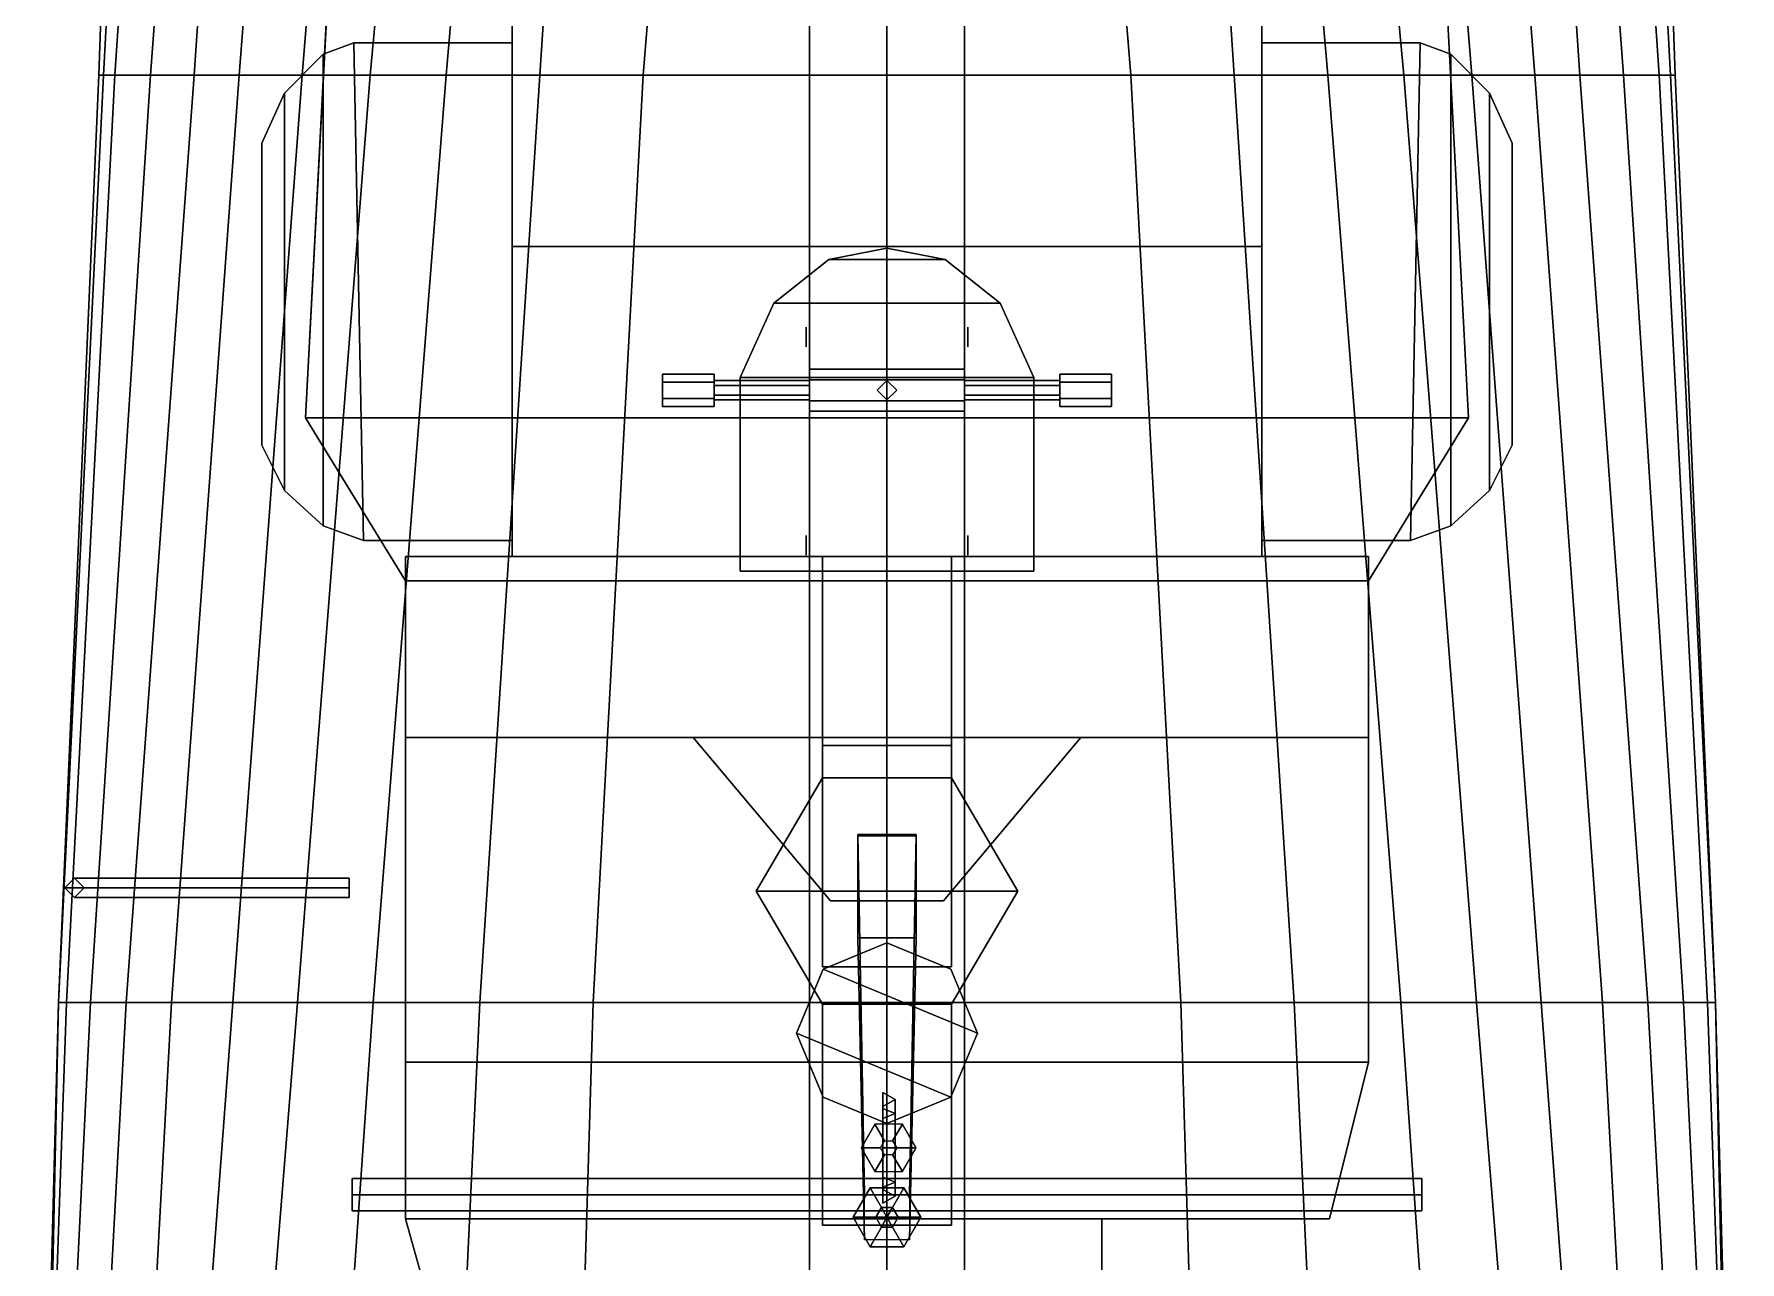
# Model space of a CAD drawing. Extents: x -5.5 to 5.6, y -47 to 46.9.
# Drawn here: x -5.28 to 5.28, y 9.5 to 17.1 of the extents above; entities that cross this region are included whole.
import ezdxf

# ---------------------------------------------------------------- set-up
doc = ezdxf.new("R2010")
doc.units = 0
doc.layers.get('0').update_dxf_attribs({"linetype": 'CONTINUOUS'})
doc.layers.add('SUPERSTRUCTURE', color=6, linetype='CONTINUOUS')

msp = doc.modelspace()

# ---------------------------------------------------------------- linework, layer by layer
for points in [[(-4.68, 22.63, 3.78), (-4.54, 22.63, 2.68), (-4.85, 16.85, 2.52), (-4.88, 16.85, 3.59)], [(-4.54, 22.63, 2.68), (-4.39, 22.63, 1.93), (-4.78, 16.85, 1.93), (-4.85, 16.85, 2.52)], [(-4.39, 22.63, 1.93), (-4.13, 22.63, 0.74), (-4.56, 16.85, 0.61), (-4.78, 16.85, 1.93)], [(-4.13, 22.63, 0.74), (-3.9, 22.63, 0.01), (-4.29, 16.85, -0.38), (-4.56, 16.85, 0.61)], [(-3.9, 22.63, 0.01), (-3.56, 22.63, -0.78), (-4.01, 16.85, -1.05), (-4.29, 16.85, -0.38)], [(-3.56, 22.63, -0.78), (-3.15, 22.63, -1.46), (-3.62, 16.85, -1.63), (-4.01, 16.85, -1.05)], [(-3.15, 22.63, -1.46), (-2.66, 22.63, -2.05), (-3.2, 16.85, -2.05), (-3.62, 16.85, -1.63)], [(-2.66, 22.63, -2.05), (-2.23, 22.63, -2.4), (-2.73, 16.85, -2.4), (-3.2, 16.85, -2.05)], [(-2.23, 22.63, -2.4), (-1.77, 22.63, -2.71), (-2.15, 16.85, -2.71), (-2.73, 16.85, -2.4)], [(-1.77, 22.63, -2.71), (-1.04, 22.63, -3.09), (-1.51, 16.85, -2.96), (-2.15, 16.85, -2.71)], [(-1.04, 22.63, -3.09), (-0.48, 22.63, -3.18), (-0.48, 16.85, -3.2), (-1.51, 16.85, -2.96)], [(0, 16.85, -3.2), (-0.48, 16.85, -3.2), (-0.48, 22.63, -3.18), (0, 22.63, -3.2)], [(0, 22.63, -3.2), (0.48, 22.63, -3.18), (0.48, 16.85, -3.2), (0, 16.85, -3.2)], [(1.51, 16.85, -2.96), (0.48, 16.85, -3.2), (0.48, 22.63, -3.18), (1.04, 22.63, -3.09)], [(2.15, 16.85, -2.71), (1.51, 16.85, -2.96), (1.04, 22.63, -3.09), (1.77, 22.63, -2.71)], [(2.73, 16.85, -2.4), (2.15, 16.85, -2.71), (1.77, 22.63, -2.71), (2.23, 22.63, -2.4)], [(3.2, 16.85, -2.05), (2.73, 16.85, -2.4), (2.23, 22.63, -2.4), (2.66, 22.63, -2.05)], [(3.62, 16.85, -1.63), (3.2, 16.85, -2.05), (2.66, 22.63, -2.05), (3.15, 22.63, -1.46)], [(4.01, 16.85, -1.05), (3.62, 16.85, -1.63), (3.15, 22.63, -1.46), (3.56, 22.63, -0.78)], [(4.29, 16.85, -0.38), (4.01, 16.85, -1.05), (3.56, 22.63, -0.78), (3.9, 22.63, 0.01)], [(4.56, 16.85, 0.61), (4.29, 16.85, -0.38), (3.9, 22.63, 0.01), (4.13, 22.63, 0.74)], [(4.78, 16.85, 1.93), (4.56, 16.85, 0.61), (4.13, 22.63, 0.74), (4.39, 22.63, 1.93)], [(4.85, 16.85, 2.52), (4.78, 16.85, 1.93), (4.39, 22.63, 1.93), (4.54, 22.63, 2.68)], [(4.88, 16.85, 3.59), (4.85, 16.85, 2.52), (4.54, 22.63, 2.68), (4.68, 22.63, 3.78)], [(-4.88, 16.85, 3.59), (-4.85, 16.85, 2.52), (-5.13, 11.11, 2.52), (-5.13, 11.11, 3.37)], [(-4.85, 16.85, 2.52), (-4.78, 16.85, 1.93), (-5.08, 11.11, 1.93), (-5.13, 11.11, 2.52)], [(-4.78, 16.85, 1.93), (-4.56, 16.85, 0.61), (-4.93, 11.11, 0.61), (-5.08, 11.11, 1.93)], [(-4.56, 16.85, 0.61), (-4.29, 16.85, -0.38), (-4.71, 11.11, -0.38), (-4.93, 11.11, 0.61)], [(-4.29, 16.85, -0.38), (-4.01, 16.85, -1.05), (-4.43, 11.11, -1.05), (-4.71, 11.11, -0.38)], [(-4.01, 16.85, -1.05), (-3.62, 16.85, -1.63), (-4.05, 11.11, -1.63), (-4.43, 11.11, -1.05)], [(-3.62, 16.85, -1.63), (-3.2, 16.85, -2.05), (-3.65, 11.11, -2.05), (-4.05, 11.11, -1.63)], [(-3.2, 16.85, -2.05), (-2.73, 16.85, -2.4), (-3.18, 11.11, -2.4), (-3.65, 11.11, -2.05)], [(-2.73, 16.85, -2.4), (-2.15, 16.85, -2.71), (-2.52, 11.11, -2.74), (-3.18, 11.11, -2.4)], [(-2.15, 16.85, -2.71), (-1.51, 16.85, -2.96), (-1.82, 11.11, -2.96), (-2.52, 11.11, -2.74)], [(-1.51, 16.85, -2.96), (-0.48, 16.85, -3.2), (-0.48, 11.11, -3.2), (-1.82, 11.11, -2.96)], [(0, 11.11, -3.2), (-0.48, 11.11, -3.2), (-0.48, 16.85, -3.2), (0, 16.85, -3.2)], [(0, 16.85, -3.2), (0.48, 16.85, -3.2), (0.48, 11.11, -3.2), (0, 11.11, -3.2)], [(1.82, 11.11, -2.96), (0.48, 11.11, -3.2), (0.48, 16.85, -3.2), (1.51, 16.85, -2.96)], [(2.52, 11.11, -2.74), (1.82, 11.11, -2.96), (1.51, 16.85, -2.96), (2.15, 16.85, -2.71)], [(3.18, 11.11, -2.4), (2.52, 11.11, -2.74), (2.15, 16.85, -2.71), (2.73, 16.85, -2.4)], [(3.65, 11.11, -2.05), (3.18, 11.11, -2.4), (2.73, 16.85, -2.4), (3.2, 16.85, -2.05)], [(4.05, 11.11, -1.63), (3.65, 11.11, -2.05), (3.2, 16.85, -2.05), (3.62, 16.85, -1.63)], [(4.43, 11.11, -1.05), (4.05, 11.11, -1.63), (3.62, 16.85, -1.63), (4.01, 16.85, -1.05)], [(4.71, 11.11, -0.38), (4.43, 11.11, -1.05), (4.01, 16.85, -1.05), (4.29, 16.85, -0.38)], [(4.93, 11.11, 0.61), (4.71, 11.11, -0.38), (4.29, 16.85, -0.38), (4.56, 16.85, 0.61)], [(5.08, 11.11, 1.93), (4.93, 11.11, 0.61), (4.56, 16.85, 0.61), (4.78, 16.85, 1.93)], [(5.13, 11.11, 2.52), (5.08, 11.11, 1.93), (4.78, 16.85, 1.93), (4.85, 16.85, 2.52)], [(5.13, 11.11, 3.37), (5.13, 11.11, 2.52), (4.85, 16.85, 2.52), (4.88, 16.85, 3.59)], [(-5.13, 11.11, 3.37), (-5.13, 11.11, 2.52), (-5.28, 5.4, 2.52), (-5.25, 5.4, 3.27)], [(-5.08, 11.11, 1.93), (-4.93, 11.11, 0.61), (-5.21, 5.4, 0.61), (-5.28, 5.4, 1.93)], [(-5.13, 11.11, 2.52), (-5.08, 11.11, 1.93), (-5.28, 5.4, 1.93), (-5.28, 5.4, 2.52)], [(-4.93, 11.11, 0.61), (-4.71, 11.11, -0.38), (-5.02, 5.4, -0.38), (-5.21, 5.4, 0.61)], [(-4.71, 11.11, -0.38), (-4.43, 11.11, -1.05), (-4.74, 5.4, -1.16), (-5.02, 5.4, -0.38)], [(-4.43, 11.11, -1.05), (-4.05, 11.11, -1.63), (-4.48, 5.4, -1.63), (-4.74, 5.4, -1.16)], [(-4.05, 11.11, -1.63), (-3.65, 11.11, -2.05), (-4.11, 5.4, -2.05), (-4.48, 5.4, -1.63)], [(-3.65, 11.11, -2.05), (-3.18, 11.11, -2.4), (-3.58, 5.4, -2.4), (-4.11, 5.4, -2.05)], [(-3.18, 11.11, -2.4), (-2.52, 11.11, -2.74), (-2.79, 5.4, -2.74), (-3.58, 5.4, -2.4)], [(-2.52, 11.11, -2.74), (-1.82, 11.11, -2.96), (-1.99, 5.4, -2.96), (-2.79, 5.4, -2.74)], [(-1.82, 11.11, -2.96), (-0.48, 11.11, -3.2), (-0.48, 5.4, -3.2), (-1.99, 5.4, -2.96)], [(0, 5.4, -3.2), (-0.48, 5.4, -3.2), (-0.48, 11.11, -3.2), (0, 11.11, -3.2)], [(0, 11.11, -3.2), (0.48, 11.11, -3.2), (0.48, 5.4, -3.2), (0, 5.4, -3.2)], [(1.99, 5.4, -2.96), (0.48, 5.4, -3.2), (0.48, 11.11, -3.2), (1.82, 11.11, -2.96)], [(2.79, 5.4, -2.74), (1.99, 5.4, -2.96), (1.82, 11.11, -2.96), (2.52, 11.11, -2.74)], [(3.58, 5.4, -2.4), (2.79, 5.4, -2.74), (2.52, 11.11, -2.74), (3.18, 11.11, -2.4)], [(4.11, 5.4, -2.05), (3.58, 5.4, -2.4), (3.18, 11.11, -2.4), (3.65, 11.11, -2.05)], [(4.48, 5.4, -1.63), (4.11, 5.4, -2.05), (3.65, 11.11, -2.05), (4.05, 11.11, -1.63)], [(4.74, 5.4, -1.16), (4.48, 5.4, -1.63), (4.05, 11.11, -1.63), (4.43, 11.11, -1.05)], [(5.02, 5.4, -0.38), (4.74, 5.4, -1.16), (4.43, 11.11, -1.05), (4.71, 11.11, -0.38)], [(5.21, 5.4, 0.61), (5.02, 5.4, -0.38), (4.71, 11.11, -0.38), (4.93, 11.11, 0.61)], [(5.28, 5.4, 1.93), (5.21, 5.4, 0.61), (4.93, 11.11, 0.61), (5.08, 11.11, 1.93)], [(5.28, 5.4, 2.52), (5.28, 5.4, 1.93), (5.08, 11.11, 1.93), (5.13, 11.11, 2.52)], [(5.25, 5.4, 3.27), (5.28, 5.4, 2.52), (5.13, 11.11, 2.52), (5.13, 11.11, 3.37)]]:
    msp.add_3dface(points)
at = {"layer": 'SUPERSTRUCTURE'}
for points in [[(-4.88, 16.85, 3.59), (4.88, 16.85, 3.59), (4.68, 22.63, 3.78), (-4.68, 22.63, 3.78)], [(-3.33, 19.9, 8.21), (-3.33, 19.9, 3.65), (-3.6, 14.73, 3.5), (-3.6, 14.73, 8.21)], [(3.6, 14.73, 3.5), (3.33, 19.9, 3.65), (3.33, 19.9, 8.21), (3.6, 14.73, 8.21)], [(-2.32, 19.82, 11.14), (-2.32, 19.82, 8.21), (-2.32, 15.79, 8.21), (-2.32, 15.79, 11.14)], [(2.32, 15.79, 11.14), (2.32, 19.82, 11.14), (-2.32, 19.82, 11.14), (-2.32, 15.79, 11.14)], [(2.32, 15.79, 8.21), (2.32, 19.82, 8.21), (2.32, 19.82, 11.14), (2.32, 15.79, 11.14)], [(3.6, 14.73, 8.21), (3.363, 19.27, 8.21), (-3.36, 19.27, 8.21), (-3.6, 14.73, 8.21)], [(-2.32, 15.79, 11.14), (-2.32, 17.73, 11.14), (-2.32, 17.73, 12.08), (-2.32, 15.79, 12.08)], [(-2.32, 15.79, 12.08), (-2.32, 17.73, 12.08), (-2.32, 17.73, 11.14), (-2.32, 15.79, 11.14)], [(2.32, 15.79, 11.14), (2.32, 17.73, 11.14), (2.32, 17.73, 12.08), (2.32, 15.79, 12.08)], [(2.32, 15.79, 12.08), (2.32, 17.73, 12.08), (2.32, 17.73, 11.14), (2.32, 15.79, 11.14)], [(-3.49, 16.98, 10.4), (-3.3, 17.05, 10.4), (-3.3, 17.05, 11.74), (-3.49, 16.98, 11.74)], [(-3.49, 16.98, 11.74), (-3.3, 17.05, 11.74), (-3.3, 17.05, 10.4), (-3.49, 16.98, 10.4)], [(-3.24, 13.97, 10.4), (-3.3, 17.05, 10.4), (-3.49, 16.98, 10.4), (-3.49, 14.06, 10.4)], [(-3.49, 14.06, 10.4), (-3.49, 16.98, 10.4), (-3.3, 17.05, 10.4), (-3.24, 13.97, 10.4)], [(-3.3, 17.05, 10.4), (-2.32, 17.05, 10.4), (-2.32, 17.05, 11.74), (-3.3, 17.05, 11.74)], [(-3.3, 17.05, 11.74), (-2.32, 17.05, 11.74), (-2.32, 17.05, 10.4), (-3.3, 17.05, 10.4)], [(-3.24, 13.97, 10.4), (-3.3, 17.05, 10.4), (-2.32, 17.05, 10.4), (-2.32, 13.97, 10.4)], [(-2.32, 13.97, 10.4), (-2.32, 17.05, 10.4), (-3.3, 17.05, 10.4), (-3.24, 13.97, 10.4)], [(3.3, 17.05, 10.4), (2.32, 17.05, 10.4), (2.32, 17.05, 11.74), (3.3, 17.05, 11.74)], [(3.3, 17.05, 11.74), (2.32, 17.05, 11.74), (2.32, 17.05, 10.4), (3.3, 17.05, 10.4)], [(2.32, 13.97, 10.4), (2.32, 17.05, 10.4), (3.3, 17.05, 10.4), (3.24, 13.97, 10.4)], [(3.24, 13.97, 10.4), (3.3, 17.05, 10.4), (2.32, 17.05, 10.4), (2.32, 13.97, 10.4)], [(3.49, 14.06, 10.4), (3.49, 16.98, 10.4), (3.3, 17.05, 10.4), (3.24, 13.97, 10.4)], [(3.24, 13.97, 10.4), (3.3, 17.05, 10.4), (3.49, 16.98, 10.4), (3.49, 14.06, 10.4)], [(3.49, 16.98, 10.4), (3.3, 17.05, 10.4), (3.3, 17.05, 11.74), (3.49, 16.98, 11.74)], [(3.49, 16.98, 11.74), (3.3, 17.05, 11.74), (3.3, 17.05, 10.4), (3.49, 16.98, 10.4)], [(-3.73, 16.74, 10.4), (-3.49, 16.98, 10.4), (-3.49, 16.98, 11.74), (-3.73, 16.74, 11.74)], [(-3.73, 16.74, 11.74), (-3.49, 16.98, 11.74), (-3.49, 16.98, 10.4), (-3.73, 16.74, 10.4)], [(-3.73, 14.28, 10.4), (-3.73, 16.74, 10.4), (-3.49, 16.98, 10.4), (-3.49, 14.06, 10.4)], [(-3.49, 14.06, 10.4), (-3.49, 16.98, 10.4), (-3.73, 16.74, 10.4), (-3.73, 14.28, 10.4)], [(3.73, 16.74, 11.74), (3.49, 16.98, 11.74), (3.49, 16.98, 10.4), (3.73, 16.74, 10.4)], [(3.73, 16.74, 10.4), (3.49, 16.98, 10.4), (3.49, 16.98, 11.74), (3.73, 16.74, 11.74)], [(3.49, 14.06, 10.4), (3.49, 16.98, 10.4), (3.73, 16.74, 10.4), (3.73, 14.28, 10.4)], [(3.73, 14.28, 10.4), (3.73, 16.74, 10.4), (3.49, 16.98, 10.4), (3.49, 14.06, 10.4)], [(-5.13, 11.11, 3.37), (5.13, 11.11, 3.37), (4.88, 16.85, 3.59), (-4.88, 16.85, 3.59)], [(-3.87, 16.43, 10.4), (-3.73, 16.74, 10.4), (-3.73, 16.74, 11.74), (-3.87, 16.43, 11.74)], [(-3.87, 16.43, 11.74), (-3.73, 16.74, 11.74), (-3.73, 16.74, 10.4), (-3.87, 16.43, 10.4)], [(-3.73, 14.28, 10.4), (-3.73, 16.74, 10.4), (-3.87, 16.43, 10.4), (-3.87, 14.56, 10.4)], [(-3.87, 14.56, 10.4), (-3.87, 16.43, 10.4), (-3.73, 16.74, 10.4), (-3.73, 14.28, 10.4)], [(3.87, 16.43, 10.4), (3.73, 16.74, 10.4), (3.73, 16.74, 11.74), (3.87, 16.43, 11.74)], [(3.87, 16.43, 11.74), (3.73, 16.74, 11.74), (3.73, 16.74, 10.4), (3.87, 16.43, 10.4)], [(3.73, 14.28, 10.4), (3.73, 16.74, 10.4), (3.87, 16.43, 10.4), (3.87, 14.56, 10.4)], [(3.87, 14.56, 10.4), (3.87, 16.43, 10.4), (3.73, 16.74, 10.4), (3.73, 14.28, 10.4)], [(-3.87, 14.56, 11.74), (-3.87, 16.43, 11.74), (-3.87, 16.43, 10.4), (-3.87, 14.56, 10.4)], [(-3.87, 14.56, 10.4), (-3.87, 16.43, 10.4), (-3.87, 16.43, 11.74), (-3.87, 14.56, 11.74)], [(3.87, 14.56, 10.4), (3.87, 16.43, 10.4), (3.87, 16.43, 11.74), (3.87, 14.56, 11.74)], [(3.87, 14.56, 11.74), (3.87, 16.43, 11.74), (3.87, 16.43, 10.4), (3.87, 14.56, 10.4)], [(-2.32, 15.79, 11.14), (-2.32, 15.79, 10.4), (2.32, 15.79, 10.4), (2.32, 15.79, 11.14)], [(-2.32, 15.79, 10.4), (-2.32, 15.79, 8.21), (-2.32, 13.87, 8.21), (-2.32, 13.87, 10.4)], [(2.32, 13.87, 10.4), (2.32, 15.79, 10.4), (-2.32, 15.79, 10.4), (-2.32, 13.87, 10.4)], [(-0.36, 15.71, 12.39), (0, 15.78, 12.39), (0, 15.78, 12.24), (-0.36, 15.71, 12.24)], [(0.36, 15.71, 12.39), (0, 15.78, 12.39), (0, 15.78, 12.39), (-0.36, 15.71, 12.39)], [(-0.36, 15.71, 12.24), (0, 15.78, 12.24), (0, 15.78, 12.24), (0.36, 15.71, 12.24)], [(0.36, 15.71, 12.24), (0, 15.78, 12.24), (0, 15.78, 12.39), (0.36, 15.71, 12.39)], [(2.32, 13.87, 8.21), (2.32, 15.79, 8.21), (2.32, 15.79, 10.4), (2.32, 13.87, 10.4)], [(-0.7, 15.44, 12.39), (-0.36, 15.71, 12.39), (-0.36, 15.71, 12.24), (-0.7, 15.44, 12.24)], [(0.7, 15.44, 12.39), (0.36, 15.71, 12.39), (-0.36, 15.71, 12.39), (-0.7, 15.44, 12.39)], [(-0.7, 15.44, 12.24), (-0.36, 15.71, 12.24), (0.36, 15.71, 12.24), (0.7, 15.44, 12.24)], [(0.7, 15.44, 12.24), (0.36, 15.71, 12.24), (0.36, 15.71, 12.39), (0.7, 15.44, 12.39)], [(-0.91, 14.98, 12.39), (-0.7, 15.44, 12.39), (-0.7, 15.44, 12.24), (-0.91, 14.98, 12.24)], [(0.91, 14.98, 12.39), (0.7, 15.44, 12.39), (-0.7, 15.44, 12.39), (-0.91, 14.98, 12.39)], [(-0.91, 14.98, 12.24), (-0.7, 15.44, 12.24), (0.7, 15.44, 12.24), (0.91, 14.98, 12.24)], [(0.91, 14.98, 12.24), (0.7, 15.44, 12.24), (0.7, 15.44, 12.39), (0.91, 14.98, 12.39)], [(-0.5, 15.29, 12.24), (-0.5, 15.17, 12.24), (-0.5, 15.17, 10.4), (-0.5, 15.29, 10.4)], [(-0.5, 15.17, 12.24), (-0.5, 15.29, 12.24), (-0.5, 15.29, 10.4), (-0.5, 15.17, 10.4)], [(0.5, 15.29, 12.24), (0.5, 15.17, 12.24), (0.5, 15.17, 10.4), (0.5, 15.29, 10.4)], [(0.5, 15.17, 12.24), (0.5, 15.29, 12.24), (0.5, 15.29, 10.4), (0.5, 15.17, 10.4)], [(-1.39, 14.8, 13.73), (-1.39, 15, 13.73), (-1.39, 14.95, 13.643), (-1.39, 14.85, 13.643)], [(-1.39, 14.85, 13.817), (-1.39, 14.95, 13.817), (-1.39, 15, 13.73), (-1.39, 14.8, 13.73)], [(-1.07, 15, 13.73), (-1.07, 14.95, 13.643), (-1.39, 14.95, 13.643), (-1.39, 15, 13.73)], [(-1.07, 14.95, 13.817), (-1.07, 15, 13.73), (-1.39, 15, 13.73), (-1.39, 14.95, 13.817)], [(-1.07, 14.85, 13.643), (-1.07, 14.95, 13.643), (-1.07, 15, 13.73), (-1.07, 14.8, 13.73)], [(-1.07, 14.8, 13.73), (-1.07, 15, 13.73), (-1.07, 14.95, 13.817), (-1.07, 14.85, 13.817)], [(-0.48, 15.03, 13.73), (-0.48, 14.965, 13.843), (0.48, 14.965, 13.843), (0.48, 15.03, 13.73)], [(-0.48, 14.965, 13.617), (-0.48, 15.03, 13.73), (0.48, 15.03, 13.73), (0.48, 14.965, 13.617)], [(-0.48, 14.77, 13.73), (-0.48, 15.03, 13.73), (-0.48, 14.965, 13.617), (-0.48, 14.835, 13.617)], [(-0.48, 14.835, 13.843), (-0.48, 14.965, 13.843), (-0.48, 15.03, 13.73), (-0.48, 14.77, 13.73)], [(0.48, 14.965, 13.843), (0.48, 14.835, 13.843), (0.48, 14.77, 13.73), (0.48, 15.03, 13.73)], [(0.48, 15.03, 13.73), (0.48, 14.77, 13.73), (0.48, 14.835, 13.617), (0.48, 14.965, 13.617)], [(1.07, 15, 13.73), (1.07, 14.95, 13.817), (1.39, 14.95, 13.817), (1.39, 15, 13.73)], [(1.07, 14.95, 13.643), (1.07, 15, 13.73), (1.39, 15, 13.73), (1.39, 14.95, 13.643)], [(1.07, 15, 13.73), (1.07, 14.8, 13.73), (1.07, 14.85, 13.817), (1.07, 14.95, 13.817)], [(1.07, 14.95, 13.643), (1.07, 14.85, 13.643), (1.07, 14.8, 13.73), (1.07, 15, 13.73)], [(1.39, 14.95, 13.817), (1.39, 14.85, 13.817), (1.39, 14.8, 13.73), (1.39, 15, 13.73)], [(1.39, 15, 13.73), (1.39, 14.8, 13.73), (1.39, 14.85, 13.643), (1.39, 14.95, 13.643)], [(-1.07, 14.95, 13.643), (-1.07, 14.85, 13.643), (-1.39, 14.85, 13.643), (-1.39, 14.95, 13.643)], [(-1.07, 14.85, 13.817), (-1.07, 14.95, 13.817), (-1.39, 14.95, 13.817), (-1.39, 14.85, 13.817)], [(-0.48, 14.96, 13.73), (-0.48, 14.93, 13.678), (-1.07, 14.93, 13.678), (-1.07, 14.96, 13.73)], [(-0.48, 14.93, 13.782), (-0.48, 14.96, 13.73), (-1.07, 14.96, 13.73), (-1.07, 14.93, 13.782)], [(-0.48, 14.93, 13.678), (-0.48, 14.87, 13.678), (-1.07, 14.87, 13.678), (-1.07, 14.93, 13.678)], [(-0.48, 14.87, 13.782), (-0.48, 14.93, 13.782), (-1.07, 14.93, 13.782), (-1.07, 14.87, 13.782)], [(-0.91, 13.78, 12.39), (-0.91, 14.98, 12.39), (-0.91, 14.98, 12.24), (-0.91, 13.78, 12.24)], [(0.91, 13.78, 12.39), (0.91, 14.98, 12.39), (-0.91, 14.98, 12.39), (-0.91, 13.78, 12.39)], [(-0.91, 13.78, 12.24), (-0.91, 14.98, 12.24), (0.91, 14.98, 12.24), (0.91, 13.78, 12.24)], [(-0.48, 14.965, 13.843), (-0.48, 14.835, 13.843), (0.48, 14.835, 13.843), (0.48, 14.965, 13.843)], [(-0.48, 14.835, 13.617), (-0.48, 14.965, 13.617), (0.48, 14.965, 13.617), (0.48, 14.835, 13.617)], [(0, 14.96, 12.39), (-0.06, 14.9, 12.39), (-0.06, 14.9, 13.62), (0, 14.96, 13.62)], [(-0.06, 14.9, 12.39), (0, 14.84, 12.39), (0, 14.84, 13.62), (-0.06, 14.9, 13.62)], [(0.06, 14.9, 12.39), (0, 14.96, 12.39), (0, 14.96, 13.62), (0.06, 14.9, 13.62)], [(0, 14.84, 12.39), (0.06, 14.9, 12.39), (0.06, 14.9, 13.62), (0, 14.84, 13.62)], [(0.48, 14.96, 13.73), (0.48, 14.93, 13.782), (1.07, 14.93, 13.782), (1.07, 14.96, 13.73)], [(0.48, 14.93, 13.678), (0.48, 14.96, 13.73), (1.07, 14.96, 13.73), (1.07, 14.93, 13.678)], [(0.48, 14.93, 13.782), (0.48, 14.87, 13.782), (1.07, 14.87, 13.782), (1.07, 14.93, 13.782)], [(0.48, 14.87, 13.678), (0.48, 14.93, 13.678), (1.07, 14.93, 13.678), (1.07, 14.87, 13.678)], [(0.91, 13.78, 12.24), (0.91, 14.98, 12.24), (0.91, 14.98, 12.39), (0.91, 13.78, 12.39)], [(1.07, 14.95, 13.817), (1.07, 14.85, 13.817), (1.39, 14.85, 13.817), (1.39, 14.95, 13.817)], [(1.07, 14.85, 13.643), (1.07, 14.95, 13.643), (1.39, 14.95, 13.643), (1.39, 14.85, 13.643)], [(-1.07, 14.85, 13.643), (-1.07, 14.8, 13.73), (-1.39, 14.8, 13.73), (-1.39, 14.85, 13.643)], [(-1.07, 14.8, 13.73), (-1.07, 14.85, 13.817), (-1.39, 14.85, 13.817), (-1.39, 14.8, 13.73)], [(-0.48, 14.87, 13.678), (-0.48, 14.84, 13.73), (-1.07, 14.84, 13.73), (-1.07, 14.87, 13.678)], [(-0.48, 14.84, 13.73), (-0.48, 14.87, 13.782), (-1.07, 14.87, 13.782), (-1.07, 14.84, 13.73)], [(-0.48, 14.835, 13.843), (-0.48, 14.77, 13.73), (0.48, 14.77, 13.73), (0.48, 14.835, 13.843)], [(-0.48, 14.77, 13.73), (-0.48, 14.835, 13.617), (0.48, 14.835, 13.617), (0.48, 14.77, 13.73)], [(0.48, 14.87, 13.782), (0.48, 14.84, 13.73), (1.07, 14.84, 13.73), (1.07, 14.87, 13.782)], [(0.48, 14.84, 13.73), (0.48, 14.87, 13.678), (1.07, 14.87, 13.678), (1.07, 14.84, 13.73)], [(1.07, 14.85, 13.817), (1.07, 14.8, 13.73), (1.39, 14.8, 13.73), (1.39, 14.85, 13.817)], [(1.07, 14.8, 13.73), (1.07, 14.85, 13.643), (1.39, 14.85, 13.643), (1.39, 14.8, 13.73)], [(-3.6, 14.73, 3.5), (-2.98, 13.72, 3.47), (-2.98, 13.72, 8.21), (-3.6, 14.73, 8.21)], [(2.98, 13.72, 8.21), (3.6, 14.73, 8.21), (-3.6, 14.73, 8.21), (-2.98, 13.72, 8.21)], [(2.98, 13.72, 8.21), (2.98, 13.72, 3.47), (3.6, 14.73, 3.5), (3.6, 14.73, 8.21)], [(-3.87, 14.56, 11.74), (-3.73, 14.28, 11.74), (-3.73, 14.28, 10.4), (-3.87, 14.56, 10.4)], [(-3.87, 14.56, 10.4), (-3.73, 14.28, 10.4), (-3.73, 14.28, 11.74), (-3.87, 14.56, 11.74)], [(3.87, 14.56, 10.4), (3.73, 14.28, 10.4), (3.73, 14.28, 11.74), (3.87, 14.56, 11.74)], [(3.87, 14.56, 11.74), (3.73, 14.28, 11.74), (3.73, 14.28, 10.4), (3.87, 14.56, 10.4)], [(-3.73, 14.28, 11.74), (-3.49, 14.06, 11.74), (-3.49, 14.06, 10.4), (-3.73, 14.28, 10.4)], [(-3.73, 14.28, 10.4), (-3.49, 14.06, 10.4), (-3.49, 14.06, 11.74), (-3.73, 14.28, 11.74)], [(3.73, 14.28, 10.4), (3.49, 14.06, 10.4), (3.49, 14.06, 11.74), (3.73, 14.28, 11.74)], [(3.73, 14.28, 11.74), (3.49, 14.06, 11.74), (3.49, 14.06, 10.4), (3.73, 14.28, 10.4)], [(-3.49, 14.06, 10.4), (-3.24, 13.97, 10.4), (-3.24, 13.97, 11.74), (-3.49, 14.06, 11.74)], [(-3.49, 14.06, 11.74), (-3.24, 13.97, 11.74), (-3.24, 13.97, 10.4), (-3.49, 14.06, 10.4)], [(3.49, 14.06, 10.4), (3.24, 13.97, 10.4), (3.24, 13.97, 11.74), (3.49, 14.06, 11.74)], [(3.49, 14.06, 11.74), (3.24, 13.97, 11.74), (3.24, 13.97, 10.4), (3.49, 14.06, 10.4)], [(-3.24, 13.97, 11.74), (-2.32, 13.97, 11.74), (-2.32, 13.97, 10.4), (-3.24, 13.97, 10.4)], [(-3.24, 13.97, 10.4), (-2.32, 13.97, 10.4), (-2.32, 13.97, 11.74), (-3.24, 13.97, 11.74)], [(-0.5, 14, 12.24), (-0.5, 13.88, 12.24), (-0.5, 13.88, 10.4), (-0.5, 14, 10.4)], [(-0.5, 13.88, 12.24), (-0.5, 14, 12.24), (-0.5, 14, 10.4), (-0.5, 13.88, 10.4)], [(0.5, 14, 12.24), (0.5, 13.88, 12.24), (0.5, 13.88, 10.4), (0.5, 14, 10.4)], [(0.5, 13.88, 12.24), (0.5, 14, 12.24), (0.5, 14, 10.4), (0.5, 13.88, 10.4)], [(3.24, 13.97, 10.4), (2.32, 13.97, 10.4), (2.32, 13.97, 11.74), (3.24, 13.97, 11.74)], [(3.24, 13.97, 11.74), (2.32, 13.97, 11.74), (2.32, 13.97, 10.4), (3.24, 13.97, 10.4)], [(2.98, 12.75, 8.21), (2.98, 13.87, 8.21), (-2.98, 13.87, 8.21), (-2.98, 12.75, 8.21)], [(-2.98, 12.75, 8.21), (-2.98, 13.87, 8.21), (2.98, 13.87, 8.21), (2.98, 12.75, 8.21)], [(-2.32, 13.87, 10.4), (-2.32, 13.87, 8.21), (2.32, 13.87, 8.21), (2.32, 13.87, 10.4)], [(-0.4, 12.501, 10.4), (-0.4, 13.87, 10.4), (0.4, 13.87, 10.4), (0.4, 12.501, 10.4)], [(0.4, 12.501, 10.4), (0.4, 13.87, 10.4), (-0.4, 13.87, 10.4), (-0.4, 12.501, 10.4)], [(-0.91, 13.78, 12.24), (0.91, 13.78, 12.24), (0.91, 13.78, 12.39), (-0.91, 13.78, 12.39)], [(-2.98, 13.72, 5.74), (-2.98, 10.74, 5.74), (2.98, 10.74, 5.74), (2.98, 13.72, 5.74)], [(-2.98, 13.72, 3.47), (-2.98, 10.74, 3.35), (-2.98, 10.74, 5.74), (-2.98, 13.72, 5.74)], [(-2.98, 13.72, 8.21), (-2.98, 13.72, 5.74), (2.98, 13.72, 5.74), (2.98, 13.72, 8.21)], [(2.98, 10.74, 5.74), (2.98, 10.74, 3.35), (2.98, 13.72, 3.47), (2.98, 13.72, 5.74)], [(-0.35, 11.74, 8.21), (-1.2, 12.75, 8.21), (1.2, 12.75, 8.21), (0.35, 11.74, 8.21)], [(0.35, 11.74, 8.21), (1.2, 12.75, 8.21), (-1.2, 12.75, 8.21), (-0.35, 11.74, 8.21)], [(0.4, 11.331, 14.01), (0.4, 12.7, 14.01), (-0.4, 12.7, 14.01), (-0.4, 11.331, 14.01)], [(-0.4, 11.331, 14.01), (-0.4, 12.7, 14.01), (0.4, 12.7, 14.01), (0.4, 11.331, 14.01)], [(-0.81, 11.8, 10.4), (-0.4, 12.501, 10.4), (0.4, 12.501, 10.4), (0.81, 11.8, 10.4)], [(0.81, 11.8, 10.4), (0.4, 12.501, 10.4), (-0.4, 12.501, 10.4), (-0.81, 11.8, 10.4)], [(-0.14, 9.92, 26.83), (-0.18, 12.15, 8.21), (-0.18, 11.51, 8.21), (-0.14, 9.64, 26.83)], [(0.14, 9.92, 26.83), (0.18, 12.15, 8.21), (-0.18, 12.15, 8.21), (-0.14, 9.92, 26.83)], [(0.18, 12.15, 8.21), (0.18, 12.14, 5.74), (-0.18, 12.14, 5.74), (-0.18, 12.15, 8.21)], [(-0.18, 12.15, 8.21), (-0.18, 12.14, 5.74), (-0.18, 11.51, 5.74), (-0.18, 11.51, 8.21)], [(0.18, 11.51, 8.21), (0.18, 12.15, 8.21), (0.14, 9.92, 26.83), (0.14, 9.64, 26.83)], [(0.18, 11.51, 5.74), (0.18, 12.14, 5.74), (0.18, 12.15, 8.21), (0.18, 11.51, 8.21)], [(-5.03, 11.88, 3.38), (-5.09, 11.82, 3.38), (-5.09, 11.82, 7.83), (-5.03, 11.88, 7.77)], [(-3.33, 11.82, 8.58), (-3.33, 11.88, 8.52), (-5.03, 11.88, 7.77), (-5.09, 11.82, 7.83)], [(-4.97, 11.82, 3.38), (-5.03, 11.88, 3.38), (-5.03, 11.88, 7.77), (-4.97, 11.82, 7.71)], [(-3.33, 11.88, 8.52), (-3.33, 11.82, 8.46), (-4.97, 11.82, 7.71), (-5.03, 11.88, 7.77)], [(-3.33, 11.76, 8.52), (-3.33, 11.82, 8.46), (-3.33, 11.88, 8.52), (-3.33, 11.82, 8.58)], [(-5.09, 11.82, 3.38), (-5.03, 11.76, 3.38), (-5.03, 11.76, 7.77), (-5.09, 11.82, 7.83)], [(-3.33, 11.76, 8.52), (-3.33, 11.82, 8.58), (-5.09, 11.82, 7.83), (-5.03, 11.76, 7.77)], [(-5.03, 11.76, 3.38), (-4.97, 11.82, 3.38), (-4.97, 11.82, 7.71), (-5.03, 11.76, 7.77)], [(-3.33, 11.82, 8.46), (-3.33, 11.76, 8.52), (-5.03, 11.76, 7.77), (-4.97, 11.82, 7.71)], [(0.4, 11.1, 10.4), (0.81, 11.8, 10.4), (-0.81, 11.8, 10.4), (-0.4, 11.1, 10.4)], [(-0.4, 11.1, 10.4), (-0.81, 11.8, 10.4), (0.81, 11.8, 10.4), (0.4, 11.1, 10.4)], [(0, 11.48, 25.64), (-0.396, 11.316, 25.64), (-0.396, 11.316, 26.3), (0, 11.48, 26.3)], [(0.56, 10.92, 25.64), (-0.396, 11.316, 25.64), (0, 11.48, 25.64), (0.396, 11.316, 25.64)], [(0.396, 11.316, 26.3), (0, 11.48, 26.3), (-0.396, 11.316, 26.3), (0.56, 10.92, 26.3)], [(-0.14, 9.64, 26.83), (-0.18, 11.51, 8.21), (0.18, 11.51, 8.21), (0.14, 9.64, 26.83)], [(-0.18, 11.51, 8.21), (-0.18, 11.51, 5.74), (0.18, 11.51, 5.74), (0.18, 11.51, 8.21)], [(0.396, 11.316, 25.64), (0, 11.48, 25.64), (0, 11.48, 26.3), (0.396, 11.316, 26.3)], [(-0.396, 11.316, 25.64), (-0.56, 10.92, 25.64), (-0.56, 10.92, 26.3), (-0.396, 11.316, 26.3)], [(0.396, 10.524, 25.64), (-0.56, 10.92, 25.64), (-0.396, 11.316, 25.64), (0.56, 10.92, 25.64)], [(0.56, 10.92, 26.3), (-0.396, 11.316, 26.3), (-0.56, 10.92, 26.3), (0.396, 10.524, 26.3)], [(0.56, 10.92, 25.64), (0.396, 11.316, 25.64), (0.396, 11.316, 26.3), (0.56, 10.92, 26.3)], [(0, 10.07, 25.54), (0, 11.2, 25.54), (0, 11.2, 25.41), (0, 10.09, 25.41)], [(0, 11.2, 25.54), (0, 10.07, 25.54), (0, 10.09, 25.41), (0, 11.2, 25.41)], [(-5.25, 5.4, 3.27), (5.25, 5.4, 3.27), (5.13, 11.11, 3.37), (-5.13, 11.11, 3.37)], [(0.4, 9.731, 10.4), (0.4, 11.1, 10.4), (-0.4, 11.1, 10.4), (-0.4, 9.731, 10.4)], [(-0.4, 9.731, 10.4), (-0.4, 11.1, 10.4), (0.4, 11.1, 10.4), (0.4, 9.731, 10.4)], [(0, 10.69, 25.41), (0, 11.12, 25.41), (0, 10.17, 24.67), (0, 10.14, 24.96)], [(0, 11.12, 25.41), (0, 10.69, 25.41), (0, 10.14, 24.96), (0, 10.17, 24.67)], [(0, 11.01, 25.64), (0, 10.81, 25.64), (0, 10.81, 25.54), (0, 11.01, 25.54)], [(0, 10.81, 25.64), (0, 11.01, 25.64), (0, 11.01, 25.54), (0, 10.81, 25.54)], [(-0.56, 10.92, 25.64), (-0.396, 10.524, 25.64), (-0.396, 10.524, 26.3), (-0.56, 10.92, 26.3)], [(0, 10.36, 25.64), (-0.396, 10.524, 25.64), (-0.56, 10.92, 25.64), (0.396, 10.524, 25.64)], [(0.396, 10.524, 26.3), (-0.56, 10.92, 26.3), (-0.396, 10.524, 26.3), (0, 10.36, 26.3)], [(0.396, 10.524, 25.64), (0.56, 10.92, 25.64), (0.56, 10.92, 26.3), (0.396, 10.524, 26.3)], [(-2.98, 10.74, 5.74), (-2.98, 9.77, 5.67), (2.74, 9.77, 5.67), (2.98, 10.74, 5.74)], [(-2.98, 10.74, 3.36), (-2.98, 9.77, 3.34), (-2.98, 9.77, 5.67), (-2.98, 10.74, 5.74)], [(2.74, 9.77, 5.67), (2.74, 9.77, 3.34), (2.98, 10.74, 3.36), (2.98, 10.74, 5.74)], [(-0.396, 10.524, 25.64), (0, 10.36, 25.64), (0, 10.36, 26.3), (-0.396, 10.524, 26.3)], [(-0.025, 10.467, 11.43), (-0.025, 10.553, 11.43), (-0.025, 10.453, 11.187), (-0.025, 10.392, 11.248)], [(-0.025, 10.553, 11.43), (0.05, 10.51, 11.43), (0.05, 10.422, 11.218), (-0.025, 10.453, 11.187)], [(-0.025, 10.392, 11.612), (-0.025, 10.453, 11.673), (-0.025, 10.553, 11.43), (-0.025, 10.467, 11.43)], [(-0.025, 10.453, 11.673), (0.05, 10.422, 11.642), (0.05, 10.51, 11.43), (-0.025, 10.553, 11.43)], [(0.05, 10.51, 11.43), (-0.025, 10.467, 11.43), (-0.025, 10.392, 11.248), (0.05, 10.422, 11.218)], [(0.05, 10.422, 11.642), (-0.025, 10.392, 11.612), (-0.025, 10.467, 11.43), (0.05, 10.51, 11.43)], [(0, 10.36, 25.64), (0.396, 10.524, 25.64), (0.396, 10.524, 26.3), (0, 10.36, 26.3)], [(-0.04, 10.21, 11.13), (-0.015, 10.253, 11.13), (-0.075, 10.357, 10.4), (-0.16, 10.21, 10.4)], [(-0.015, 10.253, 11.13), (0.035, 10.253, 11.13), (0.095, 10.357, 10.4), (-0.075, 10.357, 10.4)], [(-0.025, 10.392, 11.248), (-0.025, 10.453, 11.187), (-0.025, 10.21, 11.087), (-0.025, 10.21, 11.173)], [(-0.025, 10.453, 11.187), (0.05, 10.422, 11.218), (0.05, 10.21, 11.13), (-0.025, 10.21, 11.087)], [(-0.025, 10.21, 11.687), (-0.025, 10.21, 11.773), (-0.025, 10.453, 11.673), (-0.025, 10.392, 11.612)], [(-0.025, 10.21, 11.773), (0.05, 10.21, 11.73), (0.05, 10.422, 11.642), (-0.025, 10.453, 11.673)], [(0.05, 10.422, 11.218), (-0.025, 10.392, 11.248), (-0.025, 10.21, 11.173), (0.05, 10.21, 11.13)], [(0.05, 10.21, 11.73), (-0.025, 10.21, 11.687), (-0.025, 10.392, 11.612), (0.05, 10.422, 11.642)], [(0.035, 10.253, 11.13), (0.06, 10.21, 11.13), (0.18, 10.21, 10.4), (0.095, 10.357, 10.4)], [(-0.015, 10.167, 11.13), (-0.04, 10.21, 11.13), (-0.16, 10.21, 10.4), (-0.075, 10.063, 10.4)], [(0.035, 10.167, 11.13), (-0.015, 10.167, 11.13), (-0.075, 10.063, 10.4), (0.095, 10.063, 10.4)], [(0.05, 10.21, 11.13), (-0.025, 10.21, 11.173), (-0.025, 10.028, 11.248), (0.05, 9.998, 11.218)], [(-0.025, 10.21, 11.173), (-0.025, 10.21, 11.087), (-0.025, 9.967, 11.187), (-0.025, 10.028, 11.248)], [(-0.025, 10.21, 11.087), (0.05, 10.21, 11.13), (0.05, 9.998, 11.218), (-0.025, 9.967, 11.187)], [(0.05, 9.998, 11.642), (-0.025, 10.028, 11.612), (-0.025, 10.21, 11.687), (0.05, 10.21, 11.73)], [(-0.025, 10.028, 11.612), (-0.025, 9.967, 11.673), (-0.025, 10.21, 11.773), (-0.025, 10.21, 11.687)], [(-0.025, 9.967, 11.673), (0.05, 9.998, 11.642), (0.05, 10.21, 11.73), (-0.025, 10.21, 11.773)], [(0.06, 10.21, 11.13), (0.035, 10.167, 11.13), (0.095, 10.063, 10.4), (0.18, 10.21, 10.4)], [(-3.31, 10.02, 25.51), (-3.31, 9.92, 25.61), (3.31, 9.92, 25.61), (3.31, 10.02, 25.51)], [(-3.31, 9.92, 25.41), (-3.31, 10.02, 25.51), (3.31, 10.02, 25.51), (3.31, 9.92, 25.41)], [(-3.31, 10.02, 25.51), (-3.31, 9.92, 25.41), (-3.31, 9.82, 25.51), (-3.31, 9.92, 25.61)], [(-0.105, 9.962, 27.46), (-0.21, 9.78, 27.46), (-0.07, 9.78, 27.85), (-0.035, 9.841, 27.85)], [(-0.105, 9.962, 26.83), (-0.21, 9.78, 26.83), (-0.21, 9.78, 27.46), (-0.105, 9.962, 27.46)], [(0.105, 9.962, 27.46), (-0.105, 9.962, 27.46), (-0.035, 9.841, 27.85), (0.035, 9.841, 27.85)], [(0.105, 9.962, 26.83), (-0.105, 9.962, 26.83), (-0.105, 9.962, 27.46), (0.105, 9.962, 27.46)], [(0.05, 9.998, 11.218), (-0.025, 10.028, 11.248), (-0.025, 9.953, 11.43), (0.05, 9.91, 11.43)], [(-0.025, 10.028, 11.248), (-0.025, 9.967, 11.187), (-0.025, 9.867, 11.43), (-0.025, 9.953, 11.43)], [(0.05, 9.91, 11.43), (-0.025, 9.953, 11.43), (-0.025, 10.028, 11.612), (0.05, 9.998, 11.642)], [(-0.025, 9.953, 11.43), (-0.025, 9.867, 11.43), (-0.025, 9.967, 11.673), (-0.025, 10.028, 11.612)], [(-0.025, 9.967, 11.187), (0.05, 9.998, 11.218), (0.05, 9.91, 11.43), (-0.025, 9.867, 11.43)], [(-0.025, 9.867, 11.43), (0.05, 9.91, 11.43), (0.05, 9.998, 11.642), (-0.025, 9.967, 11.673)], [(0.21, 9.78, 27.46), (0.105, 9.962, 27.46), (0.035, 9.841, 27.85), (0.07, 9.78, 27.85)], [(0.21, 9.78, 26.83), (0.105, 9.962, 26.83), (0.105, 9.962, 27.46), (0.21, 9.78, 27.46)], [(3.31, 9.92, 25.61), (3.31, 9.82, 25.51), (3.31, 9.92, 25.41), (3.31, 10.02, 25.51)], [(-3.31, 9.92, 25.61), (-3.31, 9.82, 25.51), (3.31, 9.82, 25.51), (3.31, 9.92, 25.61)], [(-3.31, 9.82, 25.51), (-3.31, 9.92, 25.41), (3.31, 9.92, 25.41), (3.31, 9.82, 25.51)], [(-0.035, 9.841, 27.85), (-0.07, 9.78, 27.85), (0, 9.78, 29.44)], [(0.035, 9.841, 27.85), (-0.035, 9.841, 27.85), (0, 9.78, 29.44)], [(0.07, 9.78, 27.85), (0.035, 9.841, 27.85), (0, 9.78, 29.44)], [(-2.98, 9.77, 5.67), (-2.3, 7.34, 5.59), (1.33, 7.34, 5.59), (1.33, 9.77, 5.67)], [(-2.98, 9.77, 3.34), (-2.3, 7.34, 3.3), (-2.3, 7.34, 5.59), (-2.98, 9.77, 5.67)], [(-0.21, 9.78, 27.46), (-0.105, 9.598, 27.46), (-0.035, 9.719, 27.85), (-0.07, 9.78, 27.85)], [(-0.21, 9.78, 26.83), (-0.105, 9.598, 26.83), (-0.105, 9.598, 27.46), (-0.21, 9.78, 27.46)], [(-0.105, 9.598, 27.46), (0.105, 9.598, 27.46), (0.035, 9.719, 27.85), (-0.035, 9.719, 27.85)], [(-0.07, 9.78, 27.85), (-0.035, 9.719, 27.85), (0, 9.78, 29.44)], [(-0.035, 9.719, 27.85), (0.035, 9.719, 27.85), (0, 9.78, 29.44)], [(0.035, 9.719, 27.85), (0.07, 9.78, 27.85), (0, 9.78, 29.44)], [(0.105, 9.598, 27.46), (0.21, 9.78, 27.46), (0.07, 9.78, 27.85), (0.035, 9.719, 27.85)], [(0.105, 9.598, 26.83), (0.21, 9.78, 26.83), (0.21, 9.78, 27.46), (0.105, 9.598, 27.46)], [(1.33, 9.77, 5.67), (1.33, 9.77, 3.34), (2.74, 9.77, 3.34), (2.74, 9.77, 5.67)], [(1.33, 7.34, 5.59), (1.33, 7.34, 3.3), (1.33, 9.77, 3.34), (1.33, 9.77, 5.67)], [(-0.105, 9.598, 26.83), (0.105, 9.598, 26.83), (0.105, 9.598, 27.46), (-0.105, 9.598, 27.46)]]:
    msp.add_3dface(points, dxfattribs=at)

doc.saveas('drawing.dxf')
